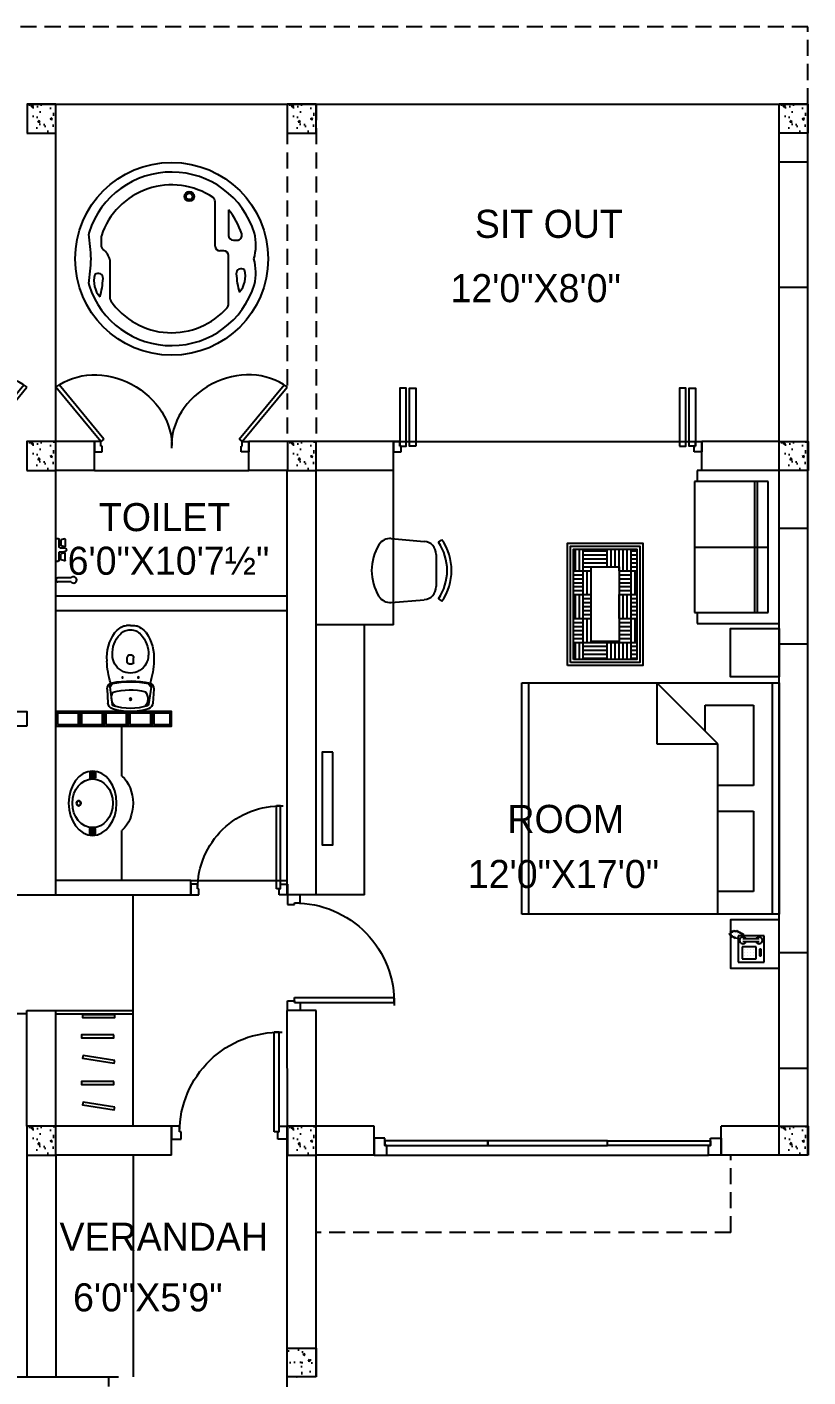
# Model space of a CAD drawing. Extents: x 22122 to 25969, y -3246 to 705.
# Drawn here: x 22524.6 to 22767.6, y -1692.2 to -1272.2 of the extents above; entities that cross this region are included whole.
import ezdxf

# ---------------------------------------------------------------- set-up
doc = ezdxf.new("R2010")
doc.units = 0
doc.header["$LTSCALE"] = 20
doc.header["$MEASUREMENT"] = 0
doc.linetypes.add('HIDDEN', pattern=[0.375, 0.25, -0.125])
doc.linetypes.add('HIDDEN2', pattern=[0.1875, 0.125, -0.0625])
for name, color, linetype in [('COLUMN', 31, 'Continuous'), ('DIMLINE', 254, 'Continuous'), ('DOOR', 1, 'Continuous'), ('FURN', 10, 'Continuous'), ('GLASS BRICKS', 4, 'Continuous'), ('HATCH', 254, 'Continuous'), ('PLUMBING', 6, 'Continuous'), ('text', 2, 'Continuous'), ('wall', 13, 'Continuous'), ('WINDOW', 4, 'Continuous')]:
    doc.layers.add(name, color=color, linetype=linetype)
doc.styles.add('style5', font='tt0142m_.ttf')

# ---------------------------------------------------------------- blocks, each defined once
blk = doc.blocks.new('A$C3B4262AC')
at = {"layer": 'DOOR'}
for p, q in [((0, 4), (0, 0)), ((2.5, 4), (0, 4)), ((2.5, 2.25), (2.5, 4)), ((0, 0), (3, 0)), ((3, 2.25), (2.5, 2.25)), ((3, 0), (3, 2.25))]:
    blk.add_line(p, q, dxfattribs=at)
blk = doc.blocks.new('BIB')
at = {"layer": 'PLUMBING'}
for p, q in [((-4.72, 0.62), (-0.62, 0.62)), ((-4.72, -0.62), (-0.62, -0.62))]:
    blk.add_line(p, q, dxfattribs=at)
for centre, radius, start, end in [((-5.5, 0), 1, 38.6822, 321.3178), ((-0.62, 0), 0.625, 270, 90)]:
    blk.add_arc(centre, radius, start, end, dxfattribs=at)
blk = doc.blocks.new('SHOWER')
at = {"layer": 'PLUMBING'}
for p, q in [((-3.5, 0), (-3.5, 0.75)), ((-3.5, 0), (3.5, 0)), ((-3.43, 2.65), (-3.1, 1.62)), ((-3.26, 2.88), (-1.09, 2.88)), ((-3.25, 1), (-0.88, 1)), ((-2.93, 1.5), (-1.42, 1.5)), ((-0.92, 2.65), (-1.25, 1.62)), ((-0.62, 1.25), (-0.62, 2.62)), ((0.62, 1.25), (0.62, 2.62)), ((0.88, 1), (3.25, 1)), ((0.91, 2.65), (1.24, 1.62)), ((3.25, 2.88), (1.08, 2.88)), ((2.92, 1.5), (1.4, 1.5)), ((3.42, 2.65), (3.09, 1.62)), ((3.5, 0), (3.5, 0.75))]:
    blk.add_line(p, q, dxfattribs=at)
for centre, radius, start, end in [((-3.25, 0.75), 0.25, 90, 180), ((-3.26, 2.7), 0.175, 90, 197.6501), ((-2.93, 1.67), 0.175, 197.6501, 270), ((-1.42, 1.67), 0.175, 270, 342.3499), ((-1.09, 2.7), 0.175, 342.3499, 90), ((-0.88, 1.25), 0.25, 270, 0), ((0, 2.62), 0.625, 0, 180), ((0.88, 1.25), 0.25, 180, 270), ((1.08, 2.7), 0.175, 90, 197.6501), ((1.4, 1.67), 0.175, 197.6501, 270), ((2.92, 1.67), 0.175, 270, 342.3499), ((3.25, 2.7), 0.175, 342.3499, 90), ((3.25, 0.75), 0.25, 0, 90)]:
    blk.add_arc(centre, radius, start, end, dxfattribs=at)
blk = doc.blocks.new('200028')
at = {"layer": 'PLUMBING'}
for points in [[(4.51, 3.33, 1), (4.19, 3.33, 1)], [(4.19, -1.59, 1), (4.51, -1.59, 1)]]:
    blk.add_hatch(color=256, dxfattribs=at).paths.add_polyline_path(points)
for p, q in [((6.25, 6.51), (7.37, 7.3)), ((7.37, 7.3), (12.73, 6.53)), ((7.96, 8.15), (12.33, 7.85)), ((-11.79, 0.87), (-11.79, 2.11)), ((-11.79, 0.87), (-11.79, -0.37)), ((-0.34, 1.87), (-1.73, 1.87)), ((0.16, 1.37), (0.16, 0.37)), ((-0.34, -0.13), (-1.73, -0.13)), ((6.25, -4.77), (7.37, -5.57)), ((7.37, -5.57), (12.73, -4.79)), ((7.96, -6.42), (12.33, -6.11))]:
    blk.add_line(p, q, dxfattribs=at)
for centre, radius in [((4.35, 3.33), 0.156), ((11.09, 0.87), 0.312), ((4.35, -1.59), 0.156)]:
    blk.add_circle(centre, radius, dxfattribs=at)
for centre, radius, start, end in [((-3.12, -1.48), 9.71, 134.7032, 147.6541), ((-7.84, 3.29), 3, 125.7546, 134.7032), ((-1.79, -5.38), 13.57, 85.6873, 125.1099), ((-3.1, -2.14), 8.6, 86.8837, 133.6869), ((-2.58, 0.87), 5.57, 269.4196, 90.5804), ((-1.08, -13.97), 22.13, 71.0966, 89.1989), ((34.56, 0.87), 29.12, 168.7614, 192.0802), ((34.56, 0.87), 28.87, 168.7311, 191.2689), ((7.96, 6.15), 2, 90, 168.7614), ((7.23, 6.32), 1, 81.7925, 168.7311), ((26.7, 1.08), 18.5, 163.6925, 195.267), ((10.67, 3.52), 3.25, 32.7982, 121.967), ((12.19, 5.86), 2, 18.0394, 86.0298), ((12.66, 6.04), 0.5, 18.136, 81.7925), ((-3.12, 0.87), 17.1, 341.864, 18.136), ((-3.12, 0.87), 18.1, 341.9606, 18.0394), ((-8.79, 2.11), 3, 147.6541, 180), ((-6.7, 1.14), 3.75, 128.5444, 184.146), ((-6.7, 0.6), 3.75, 175.854, 231.4556), ((-1.73, 0.87), 1, 90, 180), ((-1.73, 0.87), 1, 180, 270), ((-0.34, 1.37), 0.5, 0, 90), ((-0.34, 0.37), 0.5, 270, 0), ((-8.79, -0.37), 3, 180, 212.3459), ((-3.12, 3.22), 9.71, 212.3459, 225.2968), ((-7.84, -1.55), 3, 225.2968, 234.2454), ((-1.79, 7.11), 13.57, 234.8901, 274.3127), ((-3.1, 3.88), 8.6, 226.3131, 273.1163), ((11.03, -1.03), 3.51, 231.7336, 311.9036), ((-1.08, 15.71), 22.13, 270.8011, 288.9034), ((7.96, -4.42), 2, 191.2386, 270), ((7.23, -4.58), 1, 191.2689, 278.2075), ((12.19, -4.12), 2, 273.9702, 341.9606), ((12.66, -4.3), 0.5, 278.2075, 341.864)]:
    blk.add_arc(centre, radius, start, end, dxfattribs=at)
blk = doc.blocks.new('tiffany')
at = {"layer": 'PLUMBING'}
for points in [[(-9.67, 0.85), (-7.91, 0.85, -0.414214), (-7.79, 0.73), (-7.79, 0.7, -0.414214), (-7.91, 0.58), (-9.67, 0.58, -0.414214), (-9.79, 0.7), (-9.79, 0.73, -0.414214)], [(-9.67, 0.38), (-7.91, 0.38, -0.414214), (-7.79, 0.26), (-7.79, 0.22, -0.414214), (-7.91, 0.1), (-9.67, 0.1, -0.414214), (-9.79, 0.22), (-9.79, 0.26, -0.414214)], [(9.67, 0.85), (7.91, 0.85, 0.414214), (7.79, 0.73), (7.79, 0.7, 0.414214), (7.91, 0.58), (9.67, 0.58, 0.414214), (9.79, 0.7), (9.79, 0.73, 0.414214)], [(9.67, 0.38), (7.91, 0.38, 0.414214), (7.79, 0.26), (7.79, 0.22, 0.414214), (7.91, 0.1), (9.67, 0.1, 0.414214), (9.79, 0.22), (9.79, 0.26, 0.414214)], [(-9.67, -0.38), (-7.91, -0.38, 0.414214), (-7.79, -0.26), (-7.79, -0.22, 0.414214), (-7.91, -0.1), (-9.67, -0.1, 0.414214), (-9.79, -0.22), (-9.79, -0.26, 0.414214)], [(-9.67, -0.85), (-7.91, -0.85, 0.414214), (-7.79, -0.73), (-7.79, -0.7, 0.414214), (-7.91, -0.58), (-9.67, -0.58, 0.414214), (-9.79, -0.7), (-9.79, -0.73, 0.414214)], [(9.67, -0.38), (7.91, -0.38, -0.414214), (7.79, -0.26), (7.79, -0.22, -0.414214), (7.91, -0.1), (9.67, -0.1, -0.414214), (9.79, -0.22), (9.79, -0.26, -0.414214)], [(9.67, -0.85), (7.91, -0.85, -0.414214), (7.79, -0.73), (7.79, -0.7, -0.414214), (7.91, -0.58), (9.67, -0.58, -0.414214), (9.79, -0.7), (9.79, -0.73, -0.414214)]]:
    blk.add_lwpolyline(points, format="xyb", close=True, dxfattribs=at)
for radius in [0.762, 0.642]:
    blk.add_circle((0, 4.35), radius, dxfattribs=at)
blk.add_ellipse((0, 0), major_axis=(-10, 0), ratio=0.748, dxfattribs=at)
blk.add_ellipse((0, 0), major_axis=(-7.58, 0), ratio=0.831023, start_param=-1.570796, end_param=4.712389, dxfattribs=at)
blk = doc.blocks.new('DR1H902')
at = {"color": 0}
for p, q in [((-0.5, 0), (-0.5, 1)), ((-0.5, 1), (-0.45, 1)), ((-0.45, 0), (-0.45, 1)), ((-0.5, 0), (-0.45, 0))]:
    blk.add_line(p, q, dxfattribs=at)
blk.add_arc((-0.5, 0), 1, 0, 91.707, dxfattribs=at)
blk = doc.blocks.new('A$C1F9E242A')
blk.add_blockref('A$C3B4262AC', (0, 0))
at = {"xscale": -1}
blk.add_blockref('A$C3B4262AC', (36, 0), dxfattribs=at)
at = {"layer": 'DOOR', "xscale": -31, "yscale": 31, "zscale": 68.88888888888889}
blk.add_blockref('DR1H902', (18, 2.25), dxfattribs=at)
blk = doc.blocks.new('*U71')
at = {"xscale": -1}
blk.add_blockref('A$C1F9E242A', (0, -2), dxfattribs=at)
blk = doc.blocks.new('*U70')
blk.add_blockref('A$C1F9E242A', (-36, -2))
blk = doc.blocks.new('CARLO')
for p, q in [((35.59, 36.27), (35.59, 50.09)), ((39.78, 47.54), (39.78, 39.56)), ((0.13, 39), (0.13, 36.43)), ((41.28, 38.06), (42.43, 38.06)), ((38.27, 34.77), (37.09, 34.77)), ((2.85, 31.97), (2.85, 20.08)), ((39.77, 18.16), (39.77, 33.27))]:
    blk.add_line(p, q)
for centre, radius in [((22.05, 32.28), 30), ((27.54, 51.7), 1.5), ((27.54, 51.7), 1)]:
    blk.add_circle(centre, radius)
for centre, radius, start, end in [((22.05, 32.28), 27, 17.2485, 162.0447), ((22.05, 32.28), 23, 55.9489, 161.7681), ((34.09, 50.09), 1.5, 0, 55.9489), ((21.06, 32.53), 24, 18.2214, 38.7348), ((-2.21, 40.14), 1.5, 162.0447, 186.6967), ((-156.94, 21.97), 154.3, 3.824, 6.6967), ((1.63, 39), 1.5, 161.7681, 180), ((41.28, 39.56), 1.5, 180, 270), ((42.43, 39.56), 1.5, 270, 18.2214), ((32.34, 36.61), 15.93, 344.1542, 13.3342), ((1.63, 36.43), 1.5, 180, 233.6333), ((-2.5, 30.81), 5.48, 12.253, 53.6333), ((37.09, 36.27), 1.5, 180, 270), ((38.27, 33.27), 1.5, 0, 90), ((-160.31, 42.94), 157.69, 353.3167, 356.1156), ((32.42, 27.93), 15.84, 346.6544, 15.8676), ((5.15, 25.31), 7.26, 163.6139, 222.4153), ((-0.77, 26.27), 1.5, 355.0864, 133.6621), ((-29.07, 28.03), 29.85, 345.215, 356.3677), ((43.66, 27.73), 1.5, 46.3379, 184.9136), ((71.96, 29.49), 29.85, 183.6323, 194.785), ((37.74, 26.77), 7.26, 317.5847, 16.3861), ((-2.21, 24.41), 1.5, 173.3167, 197.9548), ((22.05, 32.28), 27, 197.9548, 342.7515), ((4.35, 20.08), 1.5, 180, 214.5636), ((22.05, 32.28), 23, 214.5636, 318.9795), ((37.77, 18.35), 2, 318.4718, 360)]:
    blk.add_arc(centre, radius, start, end)
blk = doc.blocks.new('A$C30EC73FB')
at = {"layer": 'DOOR'}
for p, q in [((2, 0), (-12, 16.94)), ((2.94, 0.78), (-11.02, 17.65)), ((2.94, 0.78), (2, 0))]:
    blk.add_line(p, q, dxfattribs=at)
at = {"layer": 'DOOR', "extrusion": (0, 0, -1)}
blk.add_ellipse((2.83, 1.52), major_axis=(-19.46, 9.92), ratio=0.847758, start_param=0.387427, end_param=2.787493, dxfattribs=at)
blk = doc.blocks.new('*U69')
blk.add_blockref('A$C1F9E242A', (-36, -2))
blk = doc.blocks.new('SOFA')
at = {"color": 1}
for p, q in [((28, 4), (-28, 4)), ((-28, 4), (-28, -26)), ((24, 0), (-24, 0)), ((-24, 0), (-24, -27)), ((0, -27), (0, 0)), ((28, -26), (28, 4)), ((-24, -4), (24, -4)), ((24, -27), (24, 0)), ((24, -27), (24, 0)), ((-24, -5), (24, -5)), ((-28, -26), (-24, -26)), ((-24, -27), (24, -27)), ((24, -26), (28, -26))]:
    blk.add_line(p, q, dxfattribs=at)
blk = doc.blocks.new('RECTANG')
for p, q in [((1, 1), (0, 1)), ((0, 1), (0, 0)), ((1, 0), (1, 1)), ((0, 0), (1, 0))]:
    blk.add_line(p, q)
blk = doc.blocks.new('BEDKING')
at = {"color": 0}
for p, q in [((-78, -36), (-78, 36)), ((-19, 36), (-19, -17)), ((-2, 36), (-2, -36)), ((-8, 29), (-19, 29)), ((-8, 4), (-8, 29)), ((-19, 4), (-8, 4)), ((-8, -4), (-19, -4)), ((-8, -29), (-8, -4)), ((-38, -17), (-19, -17)), ((-38, -36), (-38, -17)), ((-19, -17), (-38, -36)), ((-23, -21), (-23, -29)), ((-23, -29), (-8, -29))]:
    blk.add_line(p, q, dxfattribs=at)
at = {"color": 0, "xscale": 80, "yscale": 72, "zscale": 80}
blk.add_blockref('RECTANG', (-80, -36), dxfattribs=at)
blk = doc.blocks.new('FNPHONE')
at = {"color": 0}
for p, q in [((0.92, 6.54), (0.92, 1.54)), ((1.92, 6.54), (1.92, 1.54)), ((4.33, 4.85), (4.33, 4.85)), ((5.27, 4.85), (5.27, 4.85)), ((6.21, 4.85), (6.21, 4.85)), ((-0.9, 0.22), (-1.5, 0.02)), ((-0.7, 0.62), (-1.3, 0.42)), ((-0.5, 1.02), (-1.1, 0.82)), ((-0.3, 1.42), (-0.9, 1.22)), ((-0.1, 1.82), (-0.7, 1.62)), ((1.06, 0.56), (0.7, -0.58)), ((4.33, 3.91), (4.33, 3.91)), ((4.33, 2.97), (4.33, 2.97)), ((4.33, 2.03), (4.33, 2.03)), ((5.27, 3.91), (5.27, 3.91)), ((5.27, 2.97), (5.27, 2.97)), ((5.27, 2.03), (5.27, 2.03)), ((6.21, 3.91), (6.21, 3.91)), ((6.21, 2.97), (6.21, 2.97)), ((6.21, 2.03), (6.21, 2.03)), ((-1.1, -0.18), (-1.7, -0.38)), ((-1.1, -0.58), (-1.7, -0.78)), ((-1.1, -0.98), (-1.7, -1.18)), ((-1.1, -1.38), (-1.7, -1.58)), ((-0.9, -1.78), (-1.5, -1.98)), ((-0.7, -2.18), (-1.3, -2.38)), ((-0.23, -2.46), (-0.83, -2.66)), ((0.3, -1.98), (-0.3, -2.18)), ((0.5, -1.58), (-0.1, -1.78)), ((0.7, -1.18), (0.1, -1.38)), ((0.9, -0.78), (0.3, -0.98))]:
    blk.add_line(p, q, dxfattribs=at)
for centre, start, end in [((1.42, 6.54), 298.4915, 241.5085), ((1.42, 1.54), 118.4915, 61.5085)]:
    blk.add_arc(centre, 1.05, start, end, dxfattribs=at)
for p, xscale, yscale, zscale in [((0, 0), 8.20528234483245, 8.104073169521023, 8.20528234483245), ((3.4, 1.25), 3.75, 4.375, 3.75), ((4.18, 6.72), 2.03125, 0.46875, 2.03125)]:
    blk.add_blockref('RECTANG', p, dxfattribs=dict(at, xscale=xscale, yscale=yscale, zscale=zscale))
blk = doc.blocks.new('CHAIR1')
at = {"color": 0}
for p, q in [((6.09, 9.96), (16.38, 9.07)), ((20.77, 8.8), (21.88, 9.57)), ((20.09, 5.02), (20.09, -5.02)), ((6.09, -9.96), (16.38, -9.07)), ((20.77, -8.8), (21.88, -9.57))]:
    blk.add_line(p, q, dxfattribs=at)
for centre, radius, start, end in [((5.74, 5.91), 4.06, 85.0303, 148.407), ((16.03, 5.02), 4.06, 0, 85.0303), ((7.9, 0), 15.59, 325.6197, 34.3803), ((7.9, 0), 16.94, 325.6197, 34.3803), ((15.35, 0), 15.35, 148.407, 211.593), ((5.74, -5.91), 4.06, 211.593, 274.9697), ((16.03, -5.02), 4.06, 274.9697, 0)]:
    blk.add_arc(centre, radius, start, end, dxfattribs=at)

msp = doc.modelspace()

# ---------------------------------------------------------------- hatches: boundary and pattern name
at = {"layer": 'FURN'}
h = msp.add_hatch(dxfattribs=at)
h.set_pattern_fill('AR-PARQ1', color=9, scale=0.61875, angle=-180, style=0)
h.set_pattern_definition([(90, (27561.016, -7425.9574), (-7.425, 7.425), [7.425, -7.425]), (90, (27562.253, -7425.9574), (-7.425, 7.425), [7.425, -7.425]), (90, (27563.491, -7425.9574), (-7.425, 7.425), [7.425, -7.425]), (90, (27564.728, -7425.9574), (-7.425, 7.425), [7.425, -7.425]), (90, (27565.966, -7425.9574), (-7.425, 7.425), [7.425, -7.425]), (90, (27567.203, -7425.9574), (-7.425, 7.425), [7.425, -7.425]), (90, (27568.441, -7425.9574), (-7.425, 7.425), [7.425, -7.425]), (360, (27561.016, -7418.5324), (7.425, -7.425), [7.425, -7.425]), (360, (27561.016, -7417.295), (7.425, -7.425), [7.425, -7.425]), (360, (27561.016, -7416.0574), (7.425, -7.425), [7.425, -7.425]), (360, (27561.016, -7414.82), (7.425, -7.425), [7.425, -7.425]), (360, (27561.016, -7413.5824), (7.425, -7.425), [7.425, -7.425]), (360, (27561.016, -7412.345), (7.425, -7.425), [7.425, -7.425]), (360, (27561.016, -7411.1074), (7.425, -7.425), [7.425, -7.425])])
h.paths.add_polyline_path([(22694.56, -1434.68), (22714.35, -1434.68), (22714.35, -1469.01), (22694.56, -1469.01)])
h.paths.add_polyline_path([(22700.13, -1463.4), (22708.78, -1463.4), (22708.78, -1440.21), (22700.13, -1440.21)], flags=16)
at = {"layer": 'HATCH'}
h = msp.add_hatch(dxfattribs=at)
h.set_pattern_fill('AR-CONC', color=8, style=0)
h.set_pattern_definition([(50, (-150960.502, 36396.294), (7.17260183, -0.62752135), [0.75, -8.25]), (355, (-150960.502, 36396.294), (-1.38751334, 7.52192134), [0.6, -6.6]), (100.4514, (-150959.9044, 36396.242), (5.78509382, 6.89439542), [0.6374019, -7.01142112]), (46.1842, (-150960.502, 36398.294), (10.6724105, -1.65519014), [1.125, -12.375]), (96.6356, (-150959.613, 36398.156), (9.34662706, 9.7411787), [0.9561029, -10.51713]), (351.1842, (-150960.502, 36398.294), (9.34661945, 9.741186), [0.9, -9.9]), (21, (-150959.502, 36397.794), (5.96907052, -4.0261889), [0.75, -8.25]), (326, (-150959.502, 36397.794), (2.43315332, 7.25150045), [0.6, -6.6]), (71.4514, (-150959.005, 36397.459), (8.40222629, 3.22530497), [0.6374019, -7.01142112]), (37.5, (-150960.502, 36396.2942), (0.121598553, 3.32893854), [0, -6.52, 0, -6.7, 0, -6.625]), (7.5, (-150960.502, 36396.2942), (2.630695374, 3.94411712), [0, -3.82, 0, -6.37, 0, -2.525]), (327.5, (-150962.732, 36396.2942), (5.33822436, -0.225548717), [0, -2.5, 0, -7.8, 0, -10.35]), (317.5, (-150963.732, 36396.294), (5.83186169, 1.00104982), [0, -3.25, 0, -5.18, 0, -7.35])])
h.paths.add_polyline_path([(22533.56, -1296.23), (22524.56, -1296.23), (22524.56, -1305.23), (22533.56, -1305.23)])
h = msp.add_hatch(dxfattribs=at)
h.set_pattern_fill('AR-CONC', color=8, style=0)
h.set_pattern_definition([(50, (-150879.5036, 36396.294), (7.17260183, -0.62752135), [0.75, -8.25]), (355, (-150879.5036, 36396.294), (-1.38751334, 7.52192134), [0.6, -6.6]), (100.4514, (-150878.906, 36396.242), (5.78509382, 6.89439542), [0.6374019, -7.01142112]), (46.1842, (-150879.504, 36398.294), (10.6724105, -1.65519014), [1.125, -12.375]), (96.6356, (-150878.614, 36398.156), (9.34662706, 9.7411787), [0.9561029, -10.51713]), (351.1842, (-150879.504, 36398.294), (9.34661945, 9.741186), [0.9, -9.9]), (21, (-150878.5036, 36397.794), (5.96907052, -4.0261889), [0.75, -8.25]), (326, (-150878.5036, 36397.794), (2.43315332, 7.25150045), [0.6, -6.6]), (71.4514, (-150878.006, 36397.459), (8.40222629, 3.22530497), [0.6374019, -7.01142112]), (37.5, (-150879.5036, 36396.2942), (0.121598553, 3.32893854), [0, -6.52, 0, -6.7, 0, -6.625]), (7.5, (-150879.5036, 36396.2942), (2.630695374, 3.94411712), [0, -3.82, 0, -6.37, 0, -2.525]), (327.5, (-150881.7336, 36396.2942), (5.33822436, -0.225548717), [0, -2.5, 0, -7.8, 0, -10.35]), (317.5, (-150882.7336, 36396.294), (5.83186169, 1.00104982), [0, -3.25, 0, -5.18, 0, -7.35])])
h.paths.add_polyline_path([(22614.55, -1296.23), (22605.55, -1296.23), (22605.55, -1305.23), (22614.55, -1305.23)])
h = msp.add_hatch(dxfattribs=at)
h.set_pattern_fill('AR-CONC', color=8, style=0)
h.set_pattern_definition([(50, (-150726.5036, 36396.294), (7.17260183, -0.62752135), [0.75, -8.25]), (355, (-150726.5036, 36396.294), (-1.38751334, 7.52192134), [0.6, -6.6]), (100.4514, (-150725.906, 36396.242), (5.78509382, 6.89439542), [0.6374019, -7.01142112]), (46.1842, (-150726.504, 36398.294), (10.6724105, -1.65519014), [1.125, -12.375]), (96.6356, (-150725.614, 36398.156), (9.34662706, 9.7411787), [0.9561029, -10.51713]), (351.1842, (-150726.504, 36398.294), (9.34661945, 9.741186), [0.9, -9.9]), (21, (-150725.5036, 36397.794), (5.96907052, -4.0261889), [0.75, -8.25]), (326, (-150725.5036, 36397.794), (2.43315332, 7.25150045), [0.6, -6.6]), (71.4514, (-150725.006, 36397.459), (8.40222629, 3.22530497), [0.6374019, -7.01142112]), (37.5, (-150726.5036, 36396.2942), (0.121598553, 3.32893854), [0, -6.52, 0, -6.7, 0, -6.625]), (7.5, (-150726.5036, 36396.2942), (2.630695374, 3.94411712), [0, -3.82, 0, -6.37, 0, -2.525]), (327.5, (-150728.7336, 36396.2942), (5.33822436, -0.225548717), [0, -2.5, 0, -7.8, 0, -10.35]), (317.5, (-150729.7336, 36396.294), (5.83186169, 1.00104982), [0, -3.25, 0, -5.18, 0, -7.35])])
h.paths.add_polyline_path([(22767.55, -1296.23), (22758.55, -1296.23), (22758.55, -1305.23), (22767.55, -1305.23)])
h = msp.add_hatch(dxfattribs=at)
h.set_pattern_fill('AR-CONC', color=8, style=0)
h.set_pattern_definition([(50, (-150960.5036, 36291.294), (7.17260183, -0.62752135), [0.75, -8.25]), (355, (-150960.5036, 36291.294), (-1.38751334, 7.52192134), [0.6, -6.6]), (100.4514, (-150959.906, 36291.242), (5.78509382, 6.89439542), [0.6374019, -7.01142112]), (46.1842, (-150960.504, 36293.294), (10.6724105, -1.65519014), [1.125, -12.375]), (96.6356, (-150959.614, 36293.156), (9.34662706, 9.7411787), [0.9561029, -10.51713]), (351.1842, (-150960.504, 36293.294), (9.34661945, 9.741186), [0.9, -9.9]), (21, (-150959.5036, 36292.794), (5.96907052, -4.0261889), [0.75, -8.25]), (326, (-150959.5036, 36292.794), (2.43315332, 7.25150045), [0.6, -6.6]), (71.4514, (-150959.006, 36292.459), (8.40222629, 3.22530497), [0.6374019, -7.01142112]), (37.5, (-150960.5036, 36291.2942), (0.121598553, 3.32893854), [0, -6.52, 0, -6.7, 0, -6.625]), (7.5, (-150960.5036, 36291.2942), (2.630695374, 3.94411712), [0, -3.82, 0, -6.37, 0, -2.525]), (327.5, (-150962.7336, 36291.2942), (5.33822436, -0.225548717), [0, -2.5, 0, -7.8, 0, -10.35]), (317.5, (-150963.7336, 36291.294), (5.83186169, 1.00104982), [0, -3.25, 0, -5.18, 0, -7.35])])
h.paths.add_polyline_path([(22533.55, -1401.23), (22524.55, -1401.23), (22524.55, -1410.23), (22533.55, -1410.23)])
h = msp.add_hatch(dxfattribs=at)
h.set_pattern_fill('AR-CONC', color=8, style=0)
h.set_pattern_definition([(50, (-150879.502, 36291.294), (7.17260183, -0.62752135), [0.75, -8.25]), (355, (-150879.502, 36291.294), (-1.38751334, 7.52192134), [0.6, -6.6]), (100.4514, (-150878.9044, 36291.242), (5.78509382, 6.89439542), [0.6374019, -7.01142112]), (46.1842, (-150879.502, 36293.294), (10.6724105, -1.65519014), [1.125, -12.375]), (96.6356, (-150878.613, 36293.156), (9.34662706, 9.7411787), [0.9561029, -10.51713]), (351.1842, (-150879.502, 36293.294), (9.34661945, 9.741186), [0.9, -9.9]), (21, (-150878.502, 36292.794), (5.96907052, -4.0261889), [0.75, -8.25]), (326, (-150878.502, 36292.794), (2.43315332, 7.25150045), [0.6, -6.6]), (71.4514, (-150878.005, 36292.459), (8.40222629, 3.22530497), [0.6374019, -7.01142112]), (37.5, (-150879.502, 36291.2942), (0.121598553, 3.32893854), [0, -6.52, 0, -6.7, 0, -6.625]), (7.5, (-150879.502, 36291.2942), (2.630695374, 3.94411712), [0, -3.82, 0, -6.37, 0, -2.525]), (327.5, (-150881.732, 36291.2942), (5.33822436, -0.225548717), [0, -2.5, 0, -7.8, 0, -10.35]), (317.5, (-150882.732, 36291.294), (5.83186169, 1.00104982), [0, -3.25, 0, -5.18, 0, -7.35])])
h.paths.add_polyline_path([(22614.56, -1401.23), (22605.56, -1401.23), (22605.56, -1410.23), (22614.56, -1410.23)])
h = msp.add_hatch(dxfattribs=at)
h.set_pattern_fill('AR-CONC', color=8, style=0)
h.set_pattern_definition([(50, (-150726.5036, 36291.294), (7.17260183, -0.62752135), [0.75, -8.25]), (355, (-150726.5036, 36291.294), (-1.38751334, 7.52192134), [0.6, -6.6]), (100.4514, (-150725.906, 36291.242), (5.78509382, 6.89439542), [0.6374019, -7.01142112]), (46.1842, (-150726.504, 36293.294), (10.6724105, -1.65519014), [1.125, -12.375]), (96.6356, (-150725.614, 36293.156), (9.34662706, 9.7411787), [0.9561029, -10.51713]), (351.1842, (-150726.504, 36293.294), (9.34661945, 9.741186), [0.9, -9.9]), (21, (-150725.5036, 36292.794), (5.96907052, -4.0261889), [0.75, -8.25]), (326, (-150725.5036, 36292.794), (2.43315332, 7.25150045), [0.6, -6.6]), (71.4514, (-150725.006, 36292.459), (8.40222629, 3.22530497), [0.6374019, -7.01142112]), (37.5, (-150726.5036, 36291.2942), (0.121598553, 3.32893854), [0, -6.52, 0, -6.7, 0, -6.625]), (7.5, (-150726.5036, 36291.2942), (2.630695374, 3.94411712), [0, -3.82, 0, -6.37, 0, -2.525]), (327.5, (-150728.7336, 36291.2942), (5.33822436, -0.225548717), [0, -2.5, 0, -7.8, 0, -10.35]), (317.5, (-150729.7336, 36291.294), (5.83186169, 1.00104982), [0, -3.25, 0, -5.18, 0, -7.35])])
h.paths.add_polyline_path([(22767.55, -1401.23), (22758.55, -1401.23), (22758.55, -1410.23), (22767.55, -1410.23)])
h = msp.add_hatch(dxfattribs=at)
h.set_pattern_fill('AR-CONC', color=8, style=0)
h.set_pattern_definition([(50, (-150960.5036, 36078.294), (7.17260183, -0.62752135), [0.75, -8.25]), (355, (-150960.5036, 36078.294), (-1.38751334, 7.52192134), [0.6, -6.6]), (100.4514, (-150959.906, 36078.242), (5.78509382, 6.89439542), [0.6374019, -7.01142112]), (46.1842, (-150960.504, 36080.294), (10.6724105, -1.65519014), [1.125, -12.375]), (96.6356, (-150959.614, 36080.156), (9.34662706, 9.7411787), [0.9561029, -10.51713]), (351.1842, (-150960.504, 36080.294), (9.34661945, 9.741186), [0.9, -9.9]), (21, (-150959.5036, 36079.794), (5.96907052, -4.0261889), [0.75, -8.25]), (326, (-150959.5036, 36079.794), (2.43315332, 7.25150045), [0.6, -6.6]), (71.4514, (-150959.006, 36079.459), (8.40222629, 3.22530497), [0.6374019, -7.01142112]), (37.5, (-150960.5036, 36078.2942), (0.121598553, 3.32893854), [0, -6.52, 0, -6.7, 0, -6.625]), (7.5, (-150960.5036, 36078.2942), (2.630695374, 3.94411712), [0, -3.82, 0, -6.37, 0, -2.525]), (327.5, (-150962.7336, 36078.2942), (5.33822436, -0.225548717), [0, -2.5, 0, -7.8, 0, -10.35]), (317.5, (-150963.7336, 36078.294), (5.83186169, 1.00104982), [0, -3.25, 0, -5.18, 0, -7.35])])
h.paths.add_polyline_path([(22533.55, -1614.23), (22524.55, -1614.23), (22524.55, -1623.23), (22533.55, -1623.23)])
h = msp.add_hatch(dxfattribs=at)
h.set_pattern_fill('AR-CONC', color=8, style=0)
h.set_pattern_definition([(50, (-150879.502, 36078.294), (7.17260183, -0.62752135), [0.75, -8.25]), (355, (-150879.502, 36078.294), (-1.38751334, 7.52192134), [0.6, -6.6]), (100.4514, (-150878.9044, 36078.242), (5.78509382, 6.89439542), [0.6374019, -7.01142112]), (46.1842, (-150879.502, 36080.294), (10.6724105, -1.65519014), [1.125, -12.375]), (96.6356, (-150878.613, 36080.156), (9.34662706, 9.7411787), [0.9561029, -10.51713]), (351.1842, (-150879.502, 36080.294), (9.34661945, 9.741186), [0.9, -9.9]), (21, (-150878.502, 36079.794), (5.96907052, -4.0261889), [0.75, -8.25]), (326, (-150878.502, 36079.794), (2.43315332, 7.25150045), [0.6, -6.6]), (71.4514, (-150878.005, 36079.459), (8.40222629, 3.22530497), [0.6374019, -7.01142112]), (37.5, (-150879.502, 36078.2942), (0.121598553, 3.32893854), [0, -6.52, 0, -6.7, 0, -6.625]), (7.5, (-150879.502, 36078.2942), (2.630695374, 3.94411712), [0, -3.82, 0, -6.37, 0, -2.525]), (327.5, (-150881.732, 36078.2942), (5.33822436, -0.225548717), [0, -2.5, 0, -7.8, 0, -10.35]), (317.5, (-150882.732, 36078.294), (5.83186169, 1.00104982), [0, -3.25, 0, -5.18, 0, -7.35])])
h.paths.add_polyline_path([(22614.56, -1614.23), (22605.56, -1614.23), (22605.56, -1623.23), (22614.56, -1623.23)])
h = msp.add_hatch(dxfattribs=at)
h.set_pattern_fill('AR-CONC', color=8, style=0)
h.set_pattern_definition([(50, (-150726.502, 36078.294), (7.17260183, -0.62752135), [0.75, -8.25]), (355, (-150726.502, 36078.294), (-1.38751334, 7.52192134), [0.6, -6.6]), (100.4514, (-150725.9044, 36078.242), (5.78509382, 6.89439542), [0.6374019, -7.01142112]), (46.1842, (-150726.502, 36080.294), (10.6724105, -1.65519014), [1.125, -12.375]), (96.6356, (-150725.613, 36080.156), (9.34662706, 9.7411787), [0.9561029, -10.51713]), (351.1842, (-150726.502, 36080.294), (9.34661945, 9.741186), [0.9, -9.9]), (21, (-150725.502, 36079.794), (5.96907052, -4.0261889), [0.75, -8.25]), (326, (-150725.502, 36079.794), (2.43315332, 7.25150045), [0.6, -6.6]), (71.4514, (-150725.005, 36079.459), (8.40222629, 3.22530497), [0.6374019, -7.01142112]), (37.5, (-150726.502, 36078.2942), (0.121598553, 3.32893854), [0, -6.52, 0, -6.7, 0, -6.625]), (7.5, (-150726.502, 36078.2942), (2.630695374, 3.94411712), [0, -3.82, 0, -6.37, 0, -2.525]), (327.5, (-150728.732, 36078.2942), (5.33822436, -0.225548717), [0, -2.5, 0, -7.8, 0, -10.35]), (317.5, (-150729.732, 36078.294), (5.83186169, 1.00104982), [0, -3.25, 0, -5.18, 0, -7.35])])
h.paths.add_polyline_path([(22767.56, -1614.23), (22758.56, -1614.23), (22758.56, -1623.23), (22767.56, -1623.23)])
h = msp.add_hatch(dxfattribs=at)
h.set_pattern_fill('AR-CONC', color=8, style=0)
h.set_pattern_definition([(50, (-153108.342, 40305.9886), (7.17260183, -0.62752135), [0.75, -8.25]), (355, (-153108.342, 40305.9886), (-1.38751334, 7.52192134), [0.6, -6.6]), (100.4514, (-153107.7445, 40305.936), (5.78509382, 6.89439542), [0.6374019, -7.01142112]), (46.1842, (-153108.342, 40307.989), (10.6724105, -1.65519014), [1.125, -12.375]), (96.6356, (-153107.453, 40307.851), (9.34662706, 9.7411787), [0.9561029, -10.51713]), (351.1842, (-153108.342, 40307.989), (9.34661945, 9.741186), [0.9, -9.9]), (21, (-153107.342, 40307.4886), (5.96907052, -4.0261889), [0.75, -8.25]), (326, (-153107.342, 40307.4886), (2.43315332, 7.25150045), [0.6, -6.6]), (71.4514, (-153106.845, 40307.153), (8.40222629, 3.22530497), [0.6374019, -7.01142112]), (37.5, (-153108.3422, 40305.9886), (0.121598553, 3.32893854), [0, -6.52, 0, -6.7, 0, -6.625]), (7.5, (-153108.3422, 40305.9886), (2.630695374, 3.94411712), [0, -3.82, 0, -6.37, 0, -2.525]), (327.5, (-153110.5722, 40305.9886), (5.33822436, -0.225548717), [0, -2.5, 0, -7.8, 0, -10.35]), (317.5, (-153111.572, 40305.9886), (5.83186169, 1.00104982), [0, -3.25, 0, -5.18, 0, -7.35])])
h.paths.add_polyline_path([(22605.55, -1683.23), (22605.55, -1692.23), (22614.55, -1692.23), (22614.55, -1683.23)])

# ---------------------------------------------------------------- linework, layer by layer
at = {"linetype": 'HIDDEN'}
for p, q in [((22767.55, -1272.23), (22290.55, -1272.23)), ((22767.55, -1296.23), (22767.55, -1272.23)), ((22743.55, -1647.23), (22743.55, -1623.23)), ((22743.55, -1647.23), (22614.55, -1647.23))]:
    msp.add_line(p, q, dxfattribs=at)
at = {"linetype": 'HIDDEN2', "ltscale": 2}
for p, q in [((22605.55, -1296.23), (22605.55, -1401.23)), ((22614.55, -1296.23), (22614.55, -1401.23)), ((22550.05, -1815.23), (22550.05, -1692.23)), ((22550.05, -1692.23), (22553.05, -1692.23))]:
    msp.add_line(p, q, dxfattribs=at)
for p, q in [((22533.55, -1449.23), (22605.55, -1449.23)), ((22533.55, -1453.73), (22605.55, -1453.73)), ((22554.07, -1505.29), (22554.07, -1489.73)), ((22554.07, -1537.73), (22554.07, -1522.17)), ((22605.55, -1683.23), (22605.55, -1614.23)), ((22557.55, -1623.23), (22557.55, -1692.23)), ((22614.55, -1692.23), (22614.55, -1623.23)), ((22636.55, -1623.23), (22736.55, -1623.23)), ((22605.55, -1712.23), (22605.55, -1692.23))]:
    msp.add_line(p, q)
at = {"color": 8}
msp.add_line((22575.55, -1537.73), (22605.55, -1537.73), dxfattribs=at)
at = {"extrusion": (0, 0, -1)}
msp.add_ellipse((22550.06, -1513.73), major_axis=(0, 10), ratio=0.748, start_param=0.566015, end_param=2.575578, dxfattribs=at)
at = {"layer": 'COLUMN'}
for points in [[(22524.56, -1305.23), (22533.56, -1305.23), (22533.56, -1296.23), (22524.56, -1296.23)], [(22605.55, -1305.23), (22614.55, -1305.23), (22614.55, -1296.23), (22605.55, -1296.23)], [(22767.55, -1305.23), (22758.55, -1305.23), (22758.55, -1296.23), (22767.55, -1296.23)], [(22524.55, -1410.23), (22533.55, -1410.23), (22533.55, -1401.23), (22524.55, -1401.23)], [(22605.56, -1410.23), (22614.56, -1410.23), (22614.56, -1401.23), (22605.56, -1401.23)], [(22767.56, -1410.23), (22758.56, -1410.23), (22758.56, -1401.23), (22767.56, -1401.23)], [(22524.55, -1623.23), (22533.55, -1623.23), (22533.55, -1614.23), (22524.55, -1614.23)], [(22605.56, -1623.23), (22614.56, -1623.23), (22614.56, -1614.23), (22605.56, -1614.23)], [(22767.56, -1623.23), (22758.56, -1623.23), (22758.56, -1614.23), (22767.56, -1614.23)], [(22614.55, -1692.23), (22605.55, -1692.23), (22605.55, -1683.23), (22614.55, -1683.23)]]:
    msp.add_lwpolyline(points, close=True, dxfattribs=at)
at = {"layer": 'DIMLINE'}
for p, q in [((22545.55, -1410.23), (22593.55, -1410.23)), ((22508.05, -1692.23), (22550.05, -1692.23))]:
    msp.add_line(p, q, dxfattribs=at)
at = {"layer": 'DOOR', "color": 4}
for points in [[(22640.55, -1402.63), (22642.55, -1402.63), (22642.55, -1384.63), (22640.55, -1384.63)], [(22645.55, -1402.63), (22643.55, -1402.63), (22643.55, -1384.63), (22645.55, -1384.63)], [(22727.55, -1402.63), (22729.55, -1402.63), (22729.55, -1384.63), (22727.55, -1384.63)], [(22732.55, -1402.63), (22730.55, -1402.63), (22730.55, -1384.63), (22732.55, -1384.63)]]:
    msp.add_lwpolyline(points, close=True, dxfattribs=at)
at = {"layer": 'FURN'}
for p, q in [((22638.55, -1458.23), (22638.55, -1410.23)), ((22638.55, -1458.23), (22614.55, -1458.23)), ((22629.55, -1542.23), (22629.55, -1458.23)), ((22557.55, -1614.23), (22557.55, -1542.23)), ((22629.55, -1542.23), (22614.55, -1542.23)), ((22533.55, -1578.23), (22557.55, -1578.23)), ((22524.55, -1579.23), (22500.55, -1579.23)), ((22533.55, -1579.23), (22557.55, -1579.23))]:
    msp.add_line(p, q, dxfattribs=at)
for points in [[(22692.71, -1470.87), (22692.71, -1432.83), (22716.2, -1432.83), (22716.2, -1470.87)], [(22700.13, -1463.4), (22700.13, -1440.21), (22708.78, -1440.21), (22708.78, -1463.4)], [(22758.55, -1459.39), (22758.55, -1474.42), (22743.49, -1474.42), (22743.49, -1459.39)], [(22619.67, -1497.82), (22616.43, -1497.82), (22616.43, -1526.65), (22619.67, -1526.65)], [(22758.55, -1565.08), (22758.55, -1550.05), (22743.49, -1550.05), (22743.49, -1565.08)]]:
    msp.add_lwpolyline(points, close=True, dxfattribs=at)
at = {"layer": 'FURN', "color": 9}
for points in [[(22693.63, -1469.94), (22693.63, -1433.76), (22715.28, -1433.76), (22715.28, -1469.94)], [(22694.56, -1469.01), (22694.56, -1434.68), (22714.35, -1434.68), (22714.35, -1469.01)]]:
    msp.add_lwpolyline(points, close=True, dxfattribs=at)
at = {"layer": 'FURN', "color": 8}
for points in [[(22551.85, -1579.53), (22541.83, -1579.53), (22541.83, -1580.42), (22551.85, -1580.42)], [(22551.58, -1585.77), (22541.56, -1585.77), (22541.56, -1586.67), (22551.58, -1586.67)], [(22551.87, -1593.72), (22542.01, -1592.17), (22541.83, -1593.05), (22551.7, -1594.6)], [(22551.58, -1600.3), (22541.56, -1600.3), (22541.56, -1601.19), (22551.58, -1601.19)], [(22551.87, -1608.25), (22542.01, -1606.69), (22541.83, -1607.57), (22551.7, -1609.12)]]:
    msp.add_lwpolyline(points, close=True, dxfattribs=at)
at = {"layer": 'GLASS BRICKS'}
for points in [[(22524.55, -1489.73), (22517.05, -1489.73), (22517.05, -1485.23), (22524.55, -1485.23)], [(22533.55, -1489.73), (22541.05, -1489.73), (22541.05, -1485.23), (22533.55, -1485.23)], [(22541.05, -1489.73), (22548.55, -1489.73), (22548.55, -1485.23), (22541.05, -1485.23)], [(22548.55, -1489.73), (22556.05, -1489.73), (22556.05, -1485.23), (22548.55, -1485.23)], [(22556.05, -1489.73), (22563.55, -1489.73), (22563.55, -1485.23), (22556.05, -1485.23)], [(22563.55, -1489.73), (22569.55, -1489.73), (22569.55, -1485.23), (22563.55, -1485.23)]]:
    msp.add_lwpolyline(points, close=True, dxfattribs=at)
at = {"layer": 'GLASS BRICKS', "color": 8}
for points in [[(22534.05, -1489.23), (22540.55, -1489.23), (22540.55, -1485.73), (22534.05, -1485.73)], [(22541.55, -1489.23), (22548.05, -1489.23), (22548.05, -1485.73), (22541.55, -1485.73)], [(22549.05, -1489.23), (22555.55, -1489.23), (22555.55, -1485.73), (22549.05, -1485.73)], [(22556.55, -1489.23), (22563.05, -1489.23), (22563.05, -1485.73), (22556.55, -1485.73)], [(22564.05, -1489.23), (22569.05, -1489.23), (22569.05, -1485.73), (22564.05, -1485.73)]]:
    msp.add_lwpolyline(points, close=True, dxfattribs=at)
at = {"layer": 'wall'}
for p, q in [((22524.55, -1296.23), (22533.55, -1296.23)), ((22533.55, -1401.23), (22533.55, -1296.23)), ((22758.55, -1401.23), (22758.55, -1296.23)), ((22767.55, -1296.23), (22758.55, -1296.23)), ((22767.55, -1623.23), (22767.55, -1296.23)), ((22524.55, -1305.23), (22533.55, -1305.23)), ((22758.55, -1314.23), (22767.55, -1314.23)), ((22767.55, -1353.23), (22758.55, -1353.23)), ((22545.55, -1401.23), (22533.55, -1401.23)), ((22545.55, -1410.23), (22545.55, -1401.23)), ((22638.55, -1401.23), (22593.55, -1401.23)), ((22593.55, -1410.23), (22593.55, -1401.23)), ((22638.55, -1410.23), (22638.55, -1401.23)), ((22758.55, -1401.23), (22734.55, -1401.23)), ((22734.55, -1410.23), (22734.55, -1401.23)), ((22533.55, -1542.23), (22533.55, -1410.23)), ((22545.55, -1410.23), (22533.55, -1410.23)), ((22605.55, -1410.23), (22593.55, -1410.23)), ((22605.55, -1542.23), (22605.55, -1410.23)), ((22614.55, -1542.23), (22614.55, -1410.23)), ((22638.55, -1410.23), (22614.55, -1410.23)), ((22758.55, -1410.23), (22734.55, -1410.23)), ((22758.55, -1614.23), (22758.55, -1410.23)), ((22767.55, -1428.23), (22758.55, -1428.23)), ((22767.55, -1464.23), (22758.55, -1464.23)), ((22575.55, -1537.73), (22533.55, -1537.73)), ((22575.55, -1542.23), (22575.55, -1537.73)), ((22482.55, -1542.23), (22575.55, -1542.23)), ((22614.55, -1542.23), (22605.55, -1542.23)), ((22767.55, -1560.23), (22758.55, -1560.23)), ((22524.55, -1614.23), (22524.55, -1578.23)), ((22524.55, -1578.23), (22533.55, -1578.23)), ((22533.55, -1614.23), (22533.55, -1578.23)), ((22605.56, -1614.23), (22605.55, -1578.23)), ((22614.56, -1578.23), (22605.55, -1578.23)), ((22614.56, -1614.23), (22614.56, -1578.23)), ((22767.55, -1596.23), (22758.55, -1596.23)), ((22569.55, -1614.23), (22533.55, -1614.23)), ((22569.55, -1623.23), (22569.55, -1614.23)), ((22632.55, -1614.23), (22605.56, -1614.23)), ((22632.55, -1623.23), (22632.55, -1614.23)), ((22740.55, -1623.23), (22740.55, -1614.23)), ((22758.55, -1614.23), (22740.55, -1614.23)), ((22524.55, -1623.23), (22524.55, -1692.23)), ((22569.55, -1623.23), (22533.55, -1623.23)), ((22533.55, -1623.23), (22533.55, -1692.23)), ((22632.55, -1623.23), (22614.55, -1623.23)), ((22758.55, -1623.23), (22740.55, -1623.23)), ((22524.55, -1692.23), (22533.55, -1692.23))]:
    msp.add_line(p, q, dxfattribs=at)
at = {"layer": 'wall', "color": 7}
for p, q in [((22533.55, -1296.23), (22758.55, -1296.23)), ((22638.55, -1401.23), (22734.55, -1401.23))]:
    msp.add_line(p, q, dxfattribs=at)
at = {"layer": 'WINDOW', "color": 4}
for points in [[(22635.89, -1618.73), (22635.89, -1620.23), (22667.89, -1620.23), (22667.89, -1618.73)], [(22667.89, -1618.73), (22667.89, -1620.23), (22705.22, -1620.23), (22705.22, -1618.73)], [(22737.22, -1618.73), (22737.22, -1620.23), (22705.22, -1620.23), (22705.22, -1618.73)]]:
    msp.add_lwpolyline(points, close=True, dxfattribs=at)

# ---------------------------------------------------------------- block references
for p, xscale, yscale, zscale in [((22545.55, -1404.43), 0.7999999999883585, 0.7999999999883585, 0.7999999999999999), ((22593.55, -1404.43), -0.7999999999883585, 0.7999999999883585, 0.7999999999999999), ((22593.55, -1404.43), -0.7999999999883585, 0.7999999999883585, 0.7999999999999999), ((22638.55, -1404.43), 0.7999999999883585, 0.7999999999883585, 0.7999999999999999), ((22734.55, -1404.43), -0.7999999999883585, 0.7999999999883585, 0.7999999999999999), ((22632.55, -1623.23), 1.333333333313931, 1.333333333343035, 1.333333333333333), ((22740.55, -1623.23), -1.333333333313931, 1.333333333343035, 1.333333333333333)]:
    msp.add_blockref('A$C3B4262AC', p, dxfattribs=dict(xscale=xscale, yscale=yscale, zscale=zscale))
at = {"xscale": -1}
for name, p, rotation in [('SHOWER', (22533.55, -1434.88), 270), ('tiffany', (22544.97, -1513.73), 90)]:
    msp.add_blockref(name, p, dxfattribs=dict(at, rotation=rotation))
at = {"rotation": 180}
msp.add_blockref('BIB', (22533.55, -1444.25), dxfattribs=at)
at = {"layer": 'DIMLINE', "xscale": -1}
for p in [(22512.55, -1401.23), (22593.55, -1401.23)]:
    msp.add_blockref('A$C30EC73FB', p, dxfattribs=at)
at = {"layer": 'DIMLINE'}
msp.add_blockref('A$C30EC73FB', (22545.55, -1401.23), dxfattribs=at)
at = {"layer": 'DIMLINE', "xscale": -1, "rotation": 90}
msp.add_blockref('200028', (22557.6, -1470.25), dxfattribs=at)
at = {"layer": 'DOOR', "xscale": -0.8333333333139308, "yscale": 0.8333333333430346, "zscale": 0.8333333333333334}
msp.add_blockref('*U71', (22575.56, -1540.57), dxfattribs=at)
at = {"layer": 'DOOR', "rotation": 270}
msp.add_blockref('*U69', (22607.56, -1578.23), dxfattribs=at)
at = {"layer": 'DOOR'}
msp.add_blockref('*U70', (22605.55, -1616.23), dxfattribs=at)
at = {"layer": 'FURN', "xscale": 0.8500000000058208, "yscale": 0.8500000000058208, "zscale": 0.85, "rotation": 270}
msp.add_blockref('SOFA', (22755.15, -1434.03), dxfattribs=at)
at = {"layer": 'FURN'}
msp.add_blockref('CHAIR1', (22631.79, -1441.33), dxfattribs=at)
at = {"layer": 'FURN', "xscale": -1, "rotation": 180}
msp.add_blockref('BEDKING', (22758.55, -1512.23), dxfattribs=at)
at = {"layer": 'FURN', "rotation": 270}
msp.add_blockref('FNPHONE', (22745.79, -1554.97), dxfattribs=at)
at = {"layer": 'PLUMBING'}
msp.add_blockref('CARLO', (22547.5, -1376.64), dxfattribs=at)

# ---------------------------------------------------------------- texts
at = {"layer": 'text', "style": 'style5'}
for s, height, p in [('SIT OUT', 8.733, (22663.9, -1337.84)), ('12\'0"X8\'0"', 8.733, (22656.31, -1357.85)), ('TOILET', 8.733, (22546.92, -1429.08)), ('6\'0"X10\'7½"', 8.7331, (22537.2, -1442.65)), ('ROOM', 8.733, (22674.03, -1522.97)), ('12\'0"X17\'0"', 8.7331, (22661.71, -1540.1)), ('VERANDAH', 8.733, (22534.67, -1652.97)), ('6\'0"X5\'9"', 8.733, (22538.88, -1671.81))]:
    msp.add_text(s, height=height, dxfattribs=at).set_placement(p)

doc.saveas('drawing.dxf')
